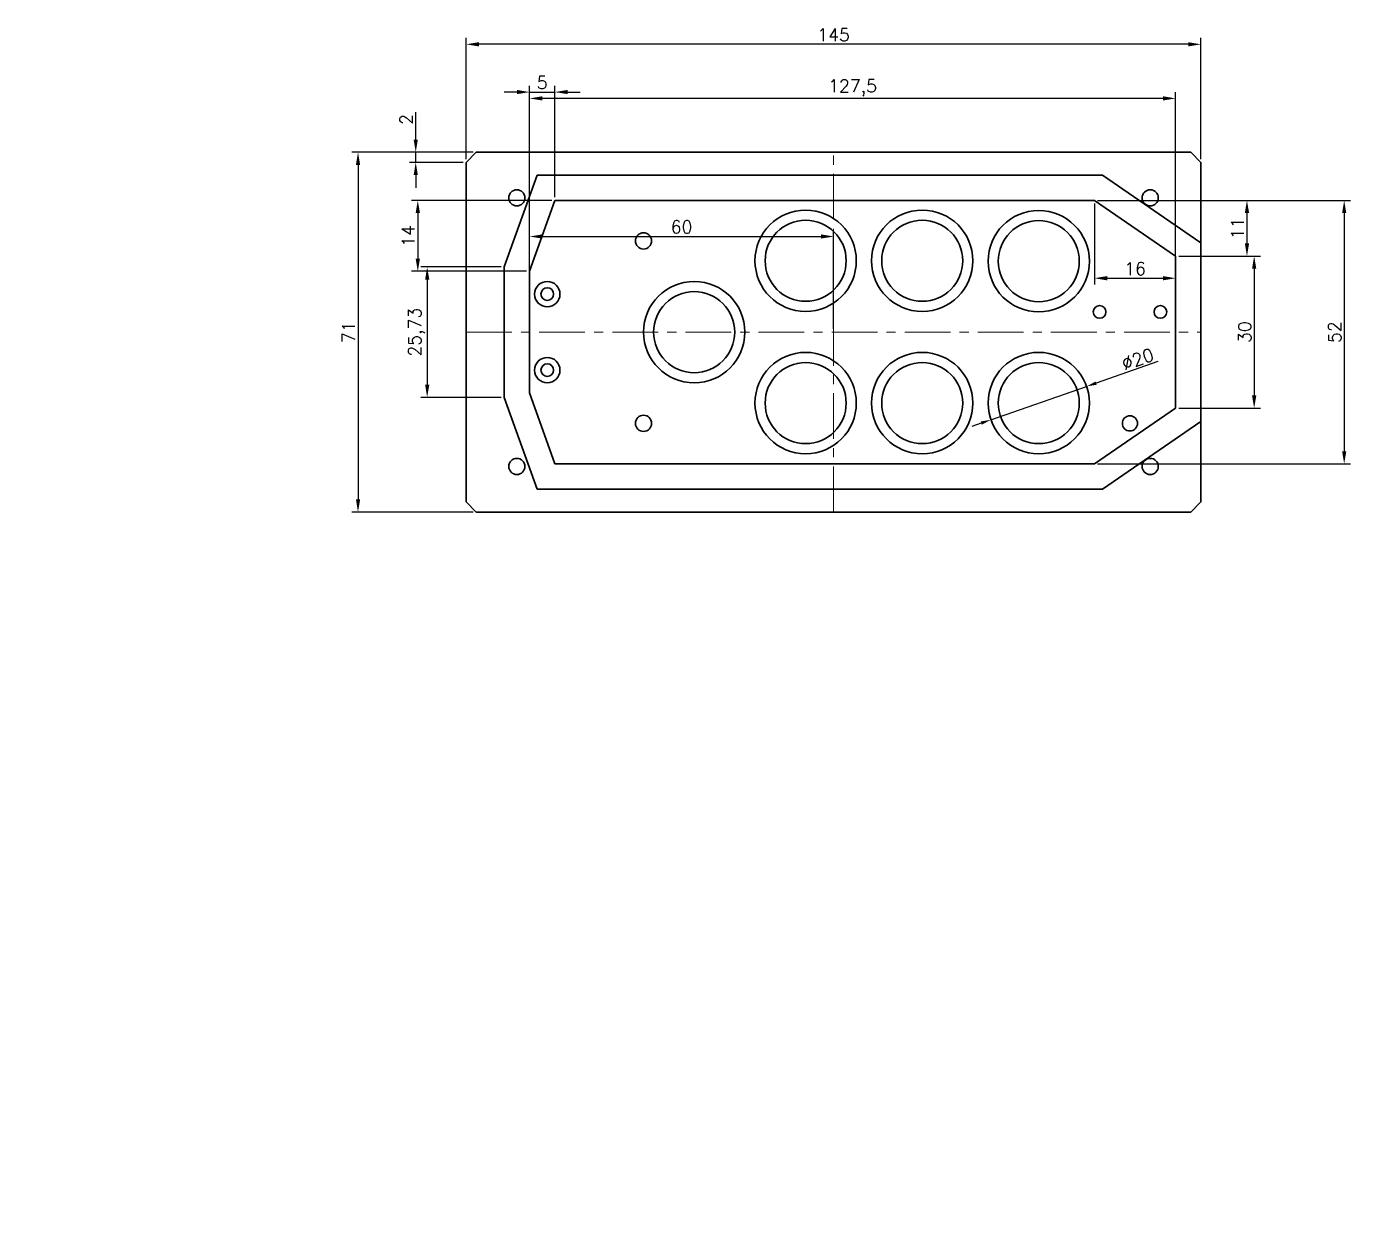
# Model space of a CAD drawing. Header units: millimetres. Extents: x 781 to 1894, y 658 to 940.
# Drawn here: x 1632.3 to 1893.6, y 685.7 to 921.5 of the extents above; entities that cross this region are included whole.
import ezdxf

# ---------------------------------------------------------------- set-up
doc = ezdxf.new("R2010")
doc.units = ezdxf.units.MM
doc.linetypes.add('CENTER', pattern=[50.8, 31.75, -6.35, 6.35, -6.35])
for name, color, linetype, lineweight in [('dim', 82, 'Continuous', 9), ('上板', 130, 'Continuous', 30), ('中心线', 10, 'Continuous', 13)]:
    doc.layers.add(name, color=color, linetype=linetype, lineweight=lineweight)
doc.styles.get("Standard").update_dxf_attribs({"font": 'txt', "bigfont": 'gbcbig.shx'})
doc.dimstyles.new('ISO-25', dxfattribs={"dimtxt": 2.5, "dimasz": 2.5, "dimexe": 1.25, "dimexo": 0.625, "dimtad": 1, "dimtxsty": 'Standard', "dimcen": 2.5, "dimadec": 0, "dimazin": 0, "dimtfac": 1, "dimtmove": 0, "dimatfit": 3, "dimfxl": 1, "dimarcsym": 0})

# ---------------------------------------------------------------- blocks, each defined once
blk = doc.blocks.new('*D103')
at = {"layer": 'Defpoints', "color": 0}
for p in [(1841.49, 850.44), (1822.6, 843.86), (1344.7, 709.48), (1479.7, 709.48), (1479.7, 686.16)]:
    blk.add_point(p, dxfattribs=at)
at = {"layer": 'dim', "color": 0, "lineweight": -2}
for p, q in [((1855.58, 855.35), (1843.38, 851.1)), ((1822.6, 843.86), (1841.49, 850.44)), ((1820.71, 843.21), (1818.82, 842.55)), ((1344.7, 708.98), (1344.7, 685.66)), ((1479.7, 708.98), (1479.7, 685.66)), ((1346.7, 686.16), (1477.7, 686.16))]:
    blk.add_line(p, q, dxfattribs=at)
at = {"layer": 'dim', "color": 0}
for points in [[(1843.27, 851.41), (1843.49, 850.78), (1841.49, 850.44)], [(1820.6, 843.52), (1820.82, 842.89), (1822.6, 843.86)], [(1346.7, 686.49), (1346.7, 685.83), (1344.7, 686.16)], [(1477.7, 686.49), (1477.7, 685.83), (1479.7, 686.16)]]:
    blk.add_solid(points, dxfattribs=at)
at = {"layer": 'dim', "color": 0, "insert": (1851.58, 855.81), "char_height": 2.5, "attachment_point": 5, "rotation": 19.1965}
blk.add_mtext('∅20', dxfattribs=at)
at = {"layer": 'dim', "color": 0, "insert": (1412.2, 687.91), "char_height": 2.5, "attachment_point": 5}
blk.add_mtext('135', dxfattribs=at)
blk = doc.blocks.new('*D108')
at = {"layer": 'Defpoints', "color": 0}
for p in [(1731.55, 907.27), (1731.55, 861.15), (1859.05, 861.15), (1328.76, 757.95), (1332.64, 757)]:
    blk.add_point(p, dxfattribs=at)
at = {"layer": 'dim', "color": 0, "lineweight": -2}
for p, q in [((1312.54, 761.93), (1326.81, 758.43)), ((1332.64, 757), (1328.76, 757.95)), ((1334.59, 756.53), (1336.53, 756.05))]:
    blk.add_line(p, q, dxfattribs=at)
at = {"layer": 'dim', "color": 0}
for points in [[(1326.89, 758.75), (1326.74, 758.11), (1328.76, 757.95)], [(1334.66, 756.85), (1334.51, 756.2), (1332.64, 757)]]:
    blk.add_solid(points, dxfattribs=at)
at = {"layer": '上板', "color": 0, "lineweight": -2}
for p, q in [((1731.55, 861.77), (1731.55, 908.52)), ((1856.55, 907.27), (1734.05, 907.27)), ((1859.05, 861.77), (1859.05, 908.52))]:
    blk.add_line(p, q, dxfattribs=at)
at = {"layer": '上板', "color": 0}
for points in [[(1734.05, 907.69), (1734.05, 906.86), (1731.55, 907.27)], [(1856.55, 907.69), (1856.55, 906.86), (1859.05, 907.27)]]:
    blk.add_solid(points, dxfattribs=at)
at = {"layer": 'dim', "color": 0, "insert": (1317.89, 762.42), "char_height": 2.5, "attachment_point": 5, "rotation": 346.238}
blk.add_mtext('4-∅4', dxfattribs=at)
at = {"layer": '上板', "color": 0, "insert": (1795.3, 909.36), "char_height": 2.5, "attachment_point": 5}
blk.add_mtext('127,5', dxfattribs=at)
blk = doc.blocks.new('*D109')
at = {"layer": 'Defpoints', "color": 0}
for p in [(1843.05, 887.15), (1446.44, 868.2), (1448.78, 869.1), (1843.05, 835.15), (1892.33, 835.15)]:
    blk.add_point(p, dxfattribs=at)
at = {"layer": 'dim', "color": 0, "lineweight": -2}
for p, q in [((1465.5, 875.52), (1450.65, 869.81)), ((1446.44, 868.2), (1448.78, 869.1)), ((1444.58, 867.48), (1442.71, 866.77))]:
    blk.add_line(p, q, dxfattribs=at)
at = {"layer": 'dim', "color": 0}
for points in [[(1444.46, 867.8), (1444.7, 867.17), (1446.44, 868.2)], [(1450.53, 870.12), (1450.76, 869.5), (1448.78, 869.1)]]:
    blk.add_solid(points, dxfattribs=at)
at = {"layer": '上板', "color": 0, "lineweight": -2}
for p, q in [((1843.67, 887.15), (1893.58, 887.15)), ((1892.33, 884.65), (1892.33, 837.65)), ((1843.67, 835.15), (1893.58, 835.15))]:
    blk.add_line(p, q, dxfattribs=at)
at = {"layer": '上板', "color": 0}
for points in [[(1891.91, 884.65), (1892.74, 884.65), (1892.33, 887.15)], [(1891.91, 837.65), (1892.74, 837.65), (1892.33, 835.15)]]:
    blk.add_solid(points, dxfattribs=at)
at = {"layer": 'dim', "color": 0, "insert": (1458.31, 874.85), "char_height": 2.5, "attachment_point": 5, "rotation": 20.9975}
blk.add_mtext('2-∅2,5', dxfattribs=at)
at = {"layer": '上板', "color": 0, "insert": (1890.45, 861.15), "char_height": 2.5, "attachment_point": 5, "rotation": 90}
blk.add_mtext('52', dxfattribs=at)
blk = doc.blocks.new('*D110')
at = {"layer": 'Defpoints', "color": 0}
for p in [(1736.55, 908.52), (1736.55, 887.15), (1557.78, 865.57), (1555.43, 864.73), (1731.55, 861.77)]:
    blk.add_point(p, dxfattribs=at)
at = {"layer": 'dim', "color": 0, "lineweight": -2}
for p, q in [((1557.78, 865.57), (1555.43, 864.73)), ((1559.67, 866.25), (1561.55, 866.93)), ((1538.57, 858.66), (1553.55, 864.05))]:
    blk.add_line(p, q, dxfattribs=at)
at = {"layer": 'dim', "color": 0}
for points in [[(1559.55, 866.56), (1559.78, 865.93), (1557.78, 865.57)], [(1553.44, 864.36), (1553.66, 863.73), (1555.43, 864.73)]]:
    blk.add_solid(points, dxfattribs=at)
at = {"layer": '上板', "color": 0, "lineweight": -2}
for p, q in [((1731.55, 862.4), (1731.55, 909.77)), ((1736.55, 887.77), (1736.55, 909.77)), ((1729.05, 908.52), (1726.55, 908.52)), ((1731.55, 908.52), (1736.55, 908.52)), ((1739.05, 908.52), (1741.55, 908.52))]:
    blk.add_line(p, q, dxfattribs=at)
at = {"layer": '上板', "color": 0}
for points in [[(1729.05, 908.94), (1729.05, 908.11), (1731.55, 908.52)], [(1739.05, 908.94), (1739.05, 908.11), (1736.55, 908.52)]]:
    blk.add_solid(points, dxfattribs=at)
at = {"layer": 'dim', "color": 0, "insert": (1544.46, 862.86), "char_height": 2.5, "attachment_point": 5, "rotation": 19.7845}
blk.add_mtext('2-∅2,5', dxfattribs=at)
at = {"layer": '上板', "color": 0, "insert": (1734.05, 910.4), "char_height": 2.5, "attachment_point": 5}
blk.add_mtext('5', dxfattribs=at)
blk = doc.blocks.new('*D111')
at = {"layer": 'Defpoints', "color": 0}
for p in [(1736.55, 887.15), (1709.5, 873.15), (1731.55, 873.15)]:
    blk.add_point(p, dxfattribs=at)
at = {"layer": '上板', "color": 0, "lineweight": -2}
for p, q in [((1735.92, 887.15), (1708.25, 887.15)), ((1709.5, 884.65), (1709.5, 875.65)), ((1730.92, 873.15), (1708.25, 873.15))]:
    blk.add_line(p, q, dxfattribs=at)
at = {"layer": '上板', "color": 0}
for points in [[(1709.08, 884.65), (1709.92, 884.65), (1709.5, 887.15)], [(1709.08, 875.65), (1709.92, 875.65), (1709.5, 873.15)]]:
    blk.add_solid(points, dxfattribs=at)
at = {"layer": '上板', "color": 0, "insert": (1707.63, 880.15), "char_height": 2.5, "attachment_point": 5, "rotation": 90}
blk.add_mtext('14', dxfattribs=at)
blk = doc.blocks.new('*D112')
at = {"layer": 'Defpoints', "color": 0}
for p in [(1843.05, 887.15), (1859.05, 876.15), (1859.05, 871.79)]:
    blk.add_point(p, dxfattribs=at)
at = {"layer": '上板', "color": 0, "lineweight": -2}
for p, q in [((1843.05, 886.52), (1843.05, 870.54)), ((1859.05, 875.52), (1859.05, 870.54)), ((1845.55, 871.79), (1856.55, 871.79))]:
    blk.add_line(p, q, dxfattribs=at)
at = {"layer": '上板', "color": 0}
for points in [[(1845.55, 872.21), (1845.55, 871.37), (1843.05, 871.79)], [(1856.55, 872.21), (1856.55, 871.37), (1859.05, 871.79)]]:
    blk.add_solid(points, dxfattribs=at)
at = {"layer": '上板', "color": 0, "insert": (1851.05, 873.67), "char_height": 2.5, "attachment_point": 5}
blk.add_mtext('16', dxfattribs=at)
blk = doc.blocks.new('*D113')
at = {"layer": 'Defpoints', "color": 0}
for p in [(1843.05, 887.15), (1859.05, 876.15), (1873.14, 876.15)]:
    blk.add_point(p, dxfattribs=at)
at = {"layer": '上板', "color": 0, "lineweight": -2}
for p, q in [((1843.67, 887.15), (1874.39, 887.15)), ((1873.14, 884.65), (1873.14, 878.65)), ((1859.67, 876.15), (1874.39, 876.15))]:
    blk.add_line(p, q, dxfattribs=at)
at = {"layer": '上板', "color": 0}
for points in [[(1872.72, 884.65), (1873.56, 884.65), (1873.14, 887.15)], [(1872.72, 878.65), (1873.56, 878.65), (1873.14, 876.15)]]:
    blk.add_solid(points, dxfattribs=at)
at = {"layer": '上板', "color": 0, "insert": (1871.26, 881.65), "char_height": 2.5, "attachment_point": 5, "rotation": 90}
blk.add_mtext('11', dxfattribs=at)
blk = doc.blocks.new('*D114')
at = {"layer": 'Defpoints', "color": 0}
for p in [(1791.55, 880.02), (1731.55, 861.15), (1791.55, 861.15)]:
    blk.add_point(p, dxfattribs=at)
at = {"layer": '上板', "color": 0, "lineweight": -2}
for p, q in [((1731.55, 861.77), (1731.55, 881.27)), ((1791.55, 861.77), (1791.55, 881.27)), ((1734.05, 880.02), (1789.05, 880.02))]:
    blk.add_line(p, q, dxfattribs=at)
at = {"layer": '上板', "color": 0}
for points in [[(1734.05, 880.44), (1734.05, 879.61), (1731.55, 880.02)], [(1789.05, 880.44), (1789.05, 879.61), (1791.55, 880.02)]]:
    blk.add_solid(points, dxfattribs=at)
at = {"layer": '上板', "color": 0, "insert": (1761.55, 881.9), "char_height": 2.5, "attachment_point": 5}
blk.add_mtext('60', dxfattribs=at)
blk = doc.blocks.new('*D115')
at = {"layer": 'Defpoints', "color": 0}
for p in [(1719.05, 917.95), (1719.05, 894.65), (1864.05, 894.65)]:
    blk.add_point(p, dxfattribs=at)
at = {"layer": '上板', "color": 0, "lineweight": -2}
for p, q in [((1719.05, 895.27), (1719.05, 919.2)), ((1861.55, 917.95), (1721.55, 917.95)), ((1864.05, 895.27), (1864.05, 919.2))]:
    blk.add_line(p, q, dxfattribs=at)
at = {"layer": '上板', "color": 0}
for points in [[(1721.55, 918.36), (1721.55, 917.53), (1719.05, 917.95)], [(1861.55, 918.36), (1861.55, 917.53), (1864.05, 917.95)]]:
    blk.add_solid(points, dxfattribs=at)
at = {"layer": '上板', "color": 0, "insert": (1791.55, 919.82), "char_height": 2.5, "attachment_point": 5}
blk.add_mtext('145', dxfattribs=at)
blk = doc.blocks.new('*D116')
at = {"layer": 'Defpoints', "color": 0}
for p in [(1721.05, 896.65), (1697.7, 825.65), (1721.05, 825.65)]:
    blk.add_point(p, dxfattribs=at)
at = {"layer": '上板', "color": 0, "lineweight": -2}
for p, q in [((1720.42, 896.65), (1696.45, 896.65)), ((1697.7, 894.15), (1697.7, 828.15)), ((1720.42, 825.65), (1696.45, 825.65))]:
    blk.add_line(p, q, dxfattribs=at)
at = {"layer": '上板', "color": 0}
for points in [[(1697.29, 894.15), (1698.12, 894.15), (1697.7, 896.65)], [(1697.29, 828.15), (1698.12, 828.15), (1697.7, 825.65)]]:
    blk.add_solid(points, dxfattribs=at)
at = {"layer": '上板', "color": 0, "insert": (1695.83, 861.15), "char_height": 2.5, "attachment_point": 5, "rotation": 90}
blk.add_mtext('71', dxfattribs=at)
blk = doc.blocks.new('*D117')
at = {"layer": 'Defpoints', "color": 0}
for p in [(1709.09, 896.65), (1721.05, 896.65), (1719.05, 894.65)]:
    blk.add_point(p, dxfattribs=at)
at = {"layer": '上板', "color": 0, "lineweight": -2}
for p, q in [((1709.09, 899.15), (1709.09, 904.57)), ((1720.42, 896.65), (1707.84, 896.65)), ((1709.09, 894.65), (1709.09, 896.65)), ((1718.42, 894.65), (1707.84, 894.65)), ((1709.09, 892.15), (1709.09, 889.65))]:
    blk.add_line(p, q, dxfattribs=at)
at = {"layer": '上板', "color": 0}
for points in [[(1708.68, 899.15), (1709.51, 899.15), (1709.09, 896.65)], [(1708.68, 892.15), (1709.51, 892.15), (1709.09, 894.65)]]:
    blk.add_solid(points, dxfattribs=at)
at = {"layer": '上板', "color": 0, "insert": (1707.22, 903.11), "char_height": 2.5, "attachment_point": 5, "rotation": 90}
blk.add_mtext('2', dxfattribs=at)
blk = doc.blocks.new('*D119')
at = {"layer": 'Defpoints', "color": 0}
for p in [(1859.05, 876.15), (1859.05, 846.15), (1874.56, 846.15)]:
    blk.add_point(p, dxfattribs=at)
at = {"layer": '上板', "color": 0, "lineweight": -2}
for p, q in [((1859.67, 876.15), (1875.81, 876.15)), ((1874.56, 873.65), (1874.56, 848.65)), ((1859.67, 846.15), (1875.81, 846.15))]:
    blk.add_line(p, q, dxfattribs=at)
at = {"layer": '上板', "color": 0}
for points in [[(1874.14, 873.65), (1874.98, 873.65), (1874.56, 876.15)], [(1874.14, 848.65), (1874.98, 848.65), (1874.56, 846.15)]]:
    blk.add_solid(points, dxfattribs=at)
at = {"layer": '上板', "color": 0, "insert": (1872.69, 861.15), "char_height": 2.5, "attachment_point": 5, "rotation": 90}
blk.add_mtext('30', dxfattribs=at)
blk = doc.blocks.new('*D120')
at = {"layer": 'Defpoints', "color": 0}
for p in [(1726.55, 874.01), (1711.35, 848.28), (1726.55, 848.28)]:
    blk.add_point(p, dxfattribs=at)
at = {"layer": '上板', "color": 0, "lineweight": -2}
for p, q in [((1725.92, 874.01), (1710.1, 874.01)), ((1711.35, 871.51), (1711.35, 850.78)), ((1725.92, 848.28), (1710.1, 848.28))]:
    blk.add_line(p, q, dxfattribs=at)
at = {"layer": '上板', "color": 0}
for points in [[(1710.94, 871.51), (1711.77, 871.51), (1711.35, 874.01)], [(1710.94, 850.78), (1711.77, 850.78), (1711.35, 848.28)]]:
    blk.add_solid(points, dxfattribs=at)
at = {"layer": '上板', "color": 0, "insert": (1709.27, 861.15), "char_height": 2.5, "attachment_point": 5, "rotation": 90}
blk.add_mtext('25,73', dxfattribs=at)

msp = doc.modelspace()

# ---------------------------------------------------------------- linework, layer by layer
at = {"layer": '上板'}
for p, q in [((1726.55, 874.015), (1733.026, 892.149)), ((1844.599, 892.149), (1733.026, 892.149)), ((1844.599, 892.149), (1864.046, 878.78)), ((1731.55, 873.149), (1736.55, 887.149)), ((1843.046, 887.149), (1736.55, 887.149)), ((1843.046, 887.149), (1859.046, 876.149)), ((1859.046, 876.149), (1859.046, 846.148)), ((1726.55, 874.015), (1726.55, 848.283)), ((1731.55, 873.149), (1731.55, 849.149)), ((1726.55, 848.283), (1733.026, 830.148)), ((1731.55, 849.149), (1736.55, 835.148)), ((1843.046, 835.148), (1859.046, 846.148)), ((1844.599, 830.148), (1864.046, 843.518)), ((1843.046, 835.148), (1736.55, 835.148)), ((1844.599, 830.148), (1733.026, 830.148))]:
    msp.add_line(p, q, dxfattribs=at)
msp.add_lwpolyline([(1721.046, 896.649), (1862.046, 896.649), (1864.046, 894.649), (1864.046, 827.649), (1862.046, 825.649), (1721.046, 825.649), (1719.046, 827.649), (1719.046, 894.649)], close=True, dxfattribs=at)
for centre, radius in [((1729.046, 887.649), 1.6), ((1854.046, 887.649), 1.6), ((1786.046, 875.234), 10), ((1786.046, 875.234), 8), ((1809.046, 875.234), 10), ((1809.046, 875.234), 8), ((1832.046, 875.149), 10), ((1754.046, 879.149), 1.6), ((1832.046, 875.149), 8), ((1735.05, 868.649), 2.5), ((1764.046, 861.149), 10), ((1735.05, 868.649), 1.25), ((1764.046, 861.149), 8), ((1844.046, 865.149), 1.25), ((1856.046, 865.149), 1.25), ((1786.046, 847.152), 10), ((1809.046, 847.152), 10), ((1832.046, 847.152), 10), ((1735.05, 853.649), 2.5), ((1735.05, 853.649), 1.25), ((1786.046, 847.152), 8), ((1809.046, 847.152), 8), ((1832.046, 847.152), 8), ((1754.046, 843.149), 1.6), ((1850.046, 843.149), 1.5), ((1729.046, 834.649), 1.6), ((1854.046, 834.649), 1.6)]:
    msp.add_circle(centre, radius, dxfattribs=at)
at = {"layer": '中心线', "color": 1, "linetype": 'CENTER', "ltscale": 0.284}
for p, q in [((1791.546, 825.649), (1791.546, 896.649)), ((1719.046, 861.149), (1864.046, 861.149))]:
    msp.add_line(p, q, dxfattribs=at)

# ---------------------------------------------------------------- dimensions: what is measured, and where the dimension line sits
at = {"layer": 'dim'}
for p1, p2, picture, middle in [((1557.783, 865.572), (1555.431, 864.725), '*D110', (1544.457, 862.859)), ((1446.444, 868.201), (1448.778, 869.096), '*D109', (1458.307, 874.851))]:
    dim = msp.add_diameter_dim_2p(p1=p1, p2=p2, text='2-<>', dimstyle='ISO-25', override={"dimasz": 2, "dimexe": 0.49975, "dimexo": 0.49975, "dimgap": 0.49975}, dxfattribs=at)
    dim.commit()
    dim.dimension.update_dxf_attribs({"geometry": picture, "text_midpoint": middle})
dim = msp.add_diameter_dim_2p(p1=(1332.642, 757.001), p2=(1328.757, 757.953), text='4-<>', dimstyle='ISO-25', override={"dimasz": 2, "dimexe": 0.49975, "dimexo": 0.49975, "dimgap": 0.49975}, dxfattribs=at)
dim.commit()
dim.dimension.update_dxf_attribs({"geometry": '*D108', "text_midpoint": (1317.472, 760.717), "dimtype": 163})
dim = msp.add_linear_dim(base=(1479.7, 686.16), p1=(1344.7, 709.477), p2=(1479.7, 709.477), dimstyle='ISO-25', override={"dimasz": 2, "dimexe": 0.49975, "dimexo": 0.49975, "dimgap": 0.49975}, dxfattribs=at)
dim.commit()
dim.dimension.update_dxf_attribs({"geometry": '*D103', "text_midpoint": (1412.2, 686.16), "dimtype": 160})
dim = msp.add_diameter_dim_2p(p1=(1822.602, 843.864), p2=(1841.49, 850.44), dimstyle='ISO-25', override={"dimasz": 2, "dimexe": 0.49975, "dimexo": 0.49975, "dimgap": 0.49975}, dxfattribs=at)
dim.commit()
dim.dimension.update_dxf_attribs({"geometry": '*D103', "text_midpoint": (1852.157, 854.154), "dimtype": 163})
at = {"layer": '上板'}
for base, p1, p2, picture, middle in [((1719.046, 917.946), (1864.046, 894.649), (1719.046, 894.649), '*D115', (1791.546, 919.821)), ((1736.55, 908.523), (1731.55, 861.774), (1736.55, 887.149), '*D110', (1734.05, 910.398)), ((1731.55, 907.273), (1859.046, 861.149), (1731.55, 861.149), '*D108', (1795.298, 909.357)), ((1859.046, 871.791), (1843.046, 887.149), (1859.046, 876.149), '*D112', (1851.046, 873.666)), ((1791.546, 880.024), (1731.55, 861.149), (1791.546, 861.149), '*D114', (1761.548, 881.899))]:
    dim = msp.add_linear_dim(base=base, p1=p1, p2=p2, dimstyle='ISO-25', dxfattribs=at)
    dim.commit()
    dim.dimension.update_dxf_attribs({"geometry": picture, "text_midpoint": middle})
for base, p1, p2, picture, middle in [((1709.094, 896.649), (1719.046, 894.649), (1721.046, 896.649), '*D117', (1707.219, 903.107)), ((1697.704, 825.649), (1721.046, 896.649), (1721.046, 825.649), '*D116', (1695.829, 861.149)), ((1892.326, 835.148), (1843.046, 887.149), (1843.046, 835.148), '*D109', (1890.451, 861.149)), ((1709.5, 873.149), (1736.55, 887.149), (1731.55, 873.149), '*D111', (1707.625, 880.149)), ((1873.139, 876.149), (1843.046, 887.149), (1859.046, 876.149), '*D113', (1871.264, 881.649)), ((1874.562, 846.148), (1859.046, 876.149), (1859.046, 846.148), '*D119', (1872.687, 861.149)), ((1711.354, 848.283), (1726.55, 874.015), (1726.55, 848.283), '*D120', (1709.271, 861.149))]:
    dim = msp.add_linear_dim(base=base, p1=p1, p2=p2, angle=90, dimstyle='ISO-25', dxfattribs=at)
    dim.commit()
    dim.dimension.update_dxf_attribs({"geometry": picture, "text_midpoint": middle})

doc.saveas('drawing.dxf')
